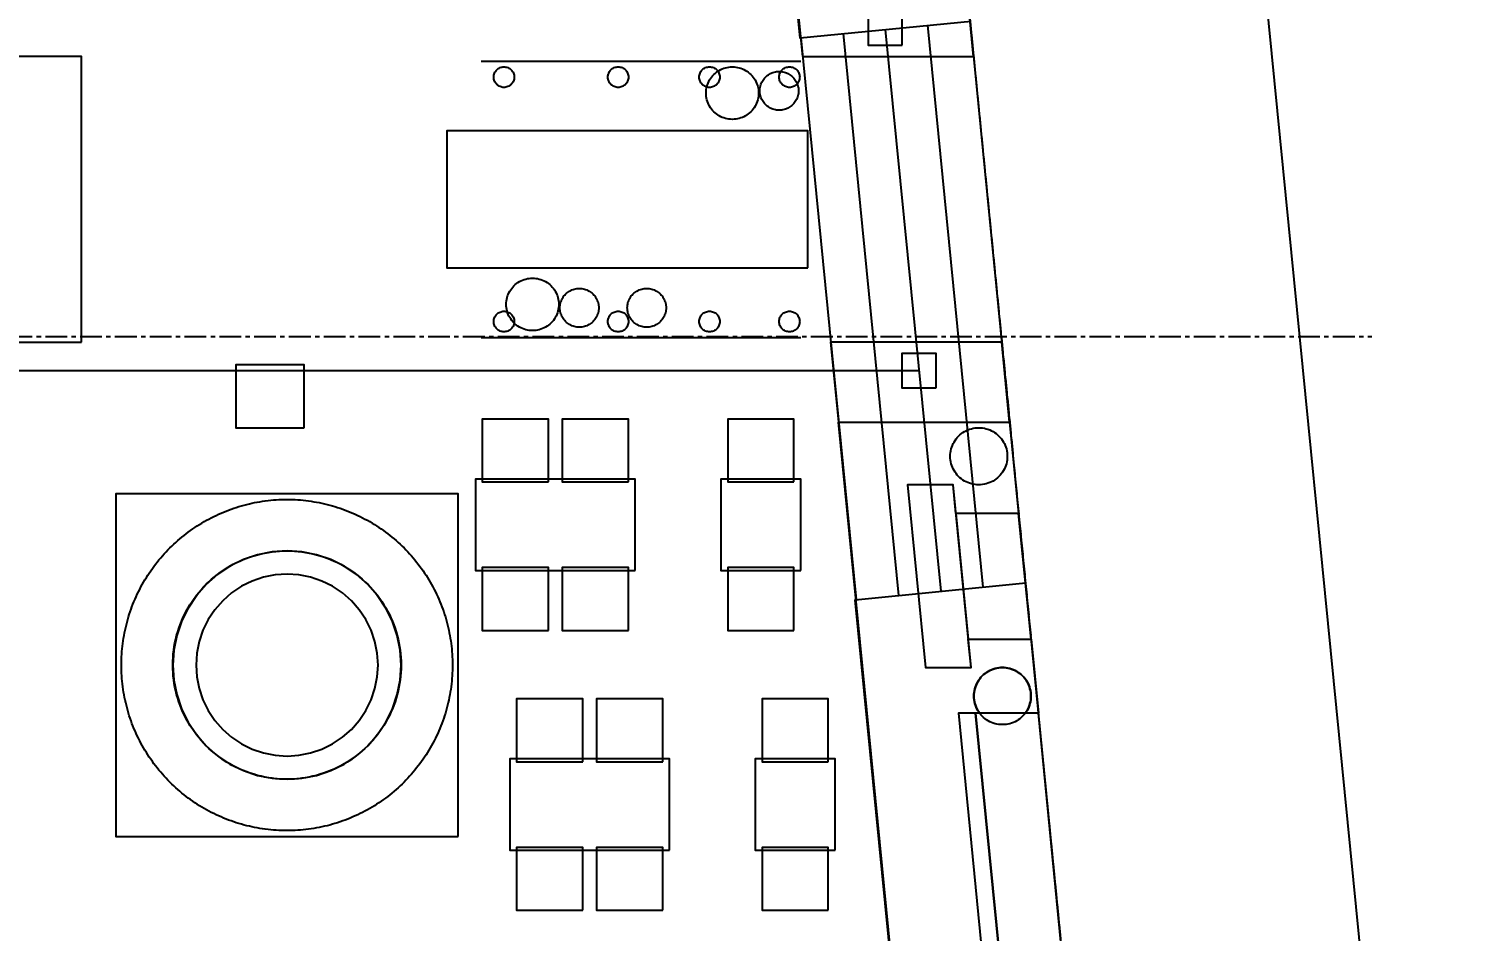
# Model space of a CAD drawing. Header units: millimetres. Extents: x -74219 to 26724, y -11313 to 45223.
# Drawn here: x 3738 to 16319, y 10391 to 18294 of the extents above; entities that cross this region are included whole.
import ezdxf

# ---------------------------------------------------------------- set-up
doc = ezdxf.new("R2010")
doc.units = ezdxf.units.MM
doc.linetypes.add('CENTER', pattern=[5.08, 3.175, -0.635, 0.635, -0.635])
doc.linetypes.add('DASHDOT', pattern=[3.556, 2.54, -0.508, 0, -0.508])
for name, color, linetype in [('SMK-DIMS', 7, 'CONTINUOUS'), ('SMK-EXIST', 30, 'CONTINUOUS'), ('SMK-GRID', 8, 'CENTER'), ('SMK-LOT', 1, 'DASHDOT'), ('SMK-R12-DECO', 21, 'Continuous'), ('SMK-R12-FURN', 7, 'Continuous'), ('SMK-R12-PLANT', 3, 'Continuous'), ('SMK-R12-ROOF', 34, 'Continuous'), ('SMK-R12-SERV', 4, 'Continuous'), ('SMK-R12-STEPS', 8, 'Continuous'), ('SMK-R12-STREET', 6, 'Continuous'), ('SMK-R12-TREE', 3, 'Continuous'), ('SMK-STEPS', 30, 'CONTINUOUS'), ('SMK-ZONE', 3, 'CONTINUOUS')]:
    doc.layers.add(name, color=color, linetype=linetype)
doc.styles.add('OpenSansCondensed-Light', font='OpenSansCondensed-Light.ttf')
doc.dimstyles.new('SMK200', dxfattribs={"dimtxt": 450, "dimasz": 300, "dimexe": 200, "dimexo": 200, "dimgap": 100, "dimtad": 1, "dimdec": 0, "dimtsz": 250, "dimcen": 2.5, "dimazin": 3, "dimtfac": 1, "dimtmove": 0, "dimatfit": 3})

# ---------------------------------------------------------------- blocks, each defined once
blk = doc.blocks.new('_OBLIQUE')
at = {"color": 0, "linetype": 'BYBLOCK'}
blk.add_line((-0.5, -0.5), (0.5, 0.5), dxfattribs=at)
blk = doc.blocks.new('*D14')
for p, q in [((9855, 41985), (12443, 42240)), ((12244, 42220), (14035, 24052)), ((14255, 21813), (16046, 3644)), ((13658, 3409), (16245, 3664))]:
    blk.add_line(p, q)
at = {"layer": 'Defpoints'}
for p in [(12244, 42220), (9656, 41965), (13459, 3389)]:
    blk.add_point(p, dxfattribs=at)
at = {"layer": 'SMK-DIMS', "xscale": 500, "yscale": 500, "rotation": -84.37057896927848}
for p in [(12244, 42220), (16046, 3644)]:
    blk.add_blockref('_OBLIQUE', p, dxfattribs=at)
at = {"layer": 'SMK-DIMS', "insert": (14145, 22932), "char_height": 450, "attachment_point": 5, "rotation": 275.6294, "style": 'OpenSansCondensed-Light'}
blk.add_mtext('38763', dxfattribs=at)

msp = doc.modelspace()

# ---------------------------------------------------------------- linework, layer by layer
at = {"layer": 'SMK-EXIST'}
for points in [[(11991.6, 18357.5), (10494.1, 18209.8), (8708.1, 36317.6), (8685, 36527.8), (10199.9, 36470.3)], [(13576.5, 2170.8), (12110.4, 1814.2), (10975.2, 13293.1), (12471.5, 13441.4)]]:
    msp.add_lwpolyline(points, dxfattribs=at)
for points in [[(6999.8, 12721.5), (6991.3, 12852), (6965.8, 12980.3), (6923.7, 13104.2), (6865.9, 13221.5), (6793.2, 13330.3), (6706.9, 13428.6), (6608.6, 13514.9), (6499.8, 13587.5), (6382.5, 13645.4), (6258.7, 13687.4), (6130.4, 13713), (5999.8, 13721.5), (5869.3, 13713), (5741, 13687.4), (5617.2, 13645.4), (5499.8, 13587.5), (5391.1, 13514.9), (5292.7, 13428.6), (5206.5, 13330.3), (5133.8, 13221.5), (5076, 13104.2), (5033.9, 12980.3), (5008.4, 12852), (4999.8, 12721.5), (5008.4, 12591), (5033.9, 12462.7), (5076, 12338.8), (5133.8, 12221.5), (5206.5, 12112.7), (5292.7, 12014.4), (5391.1, 11928.2), (5499.8, 11855.5), (5617.2, 11797.6), (5741, 11755.6), (5869.3, 11730.1), (5999.8, 11721.5), (6130.4, 11730.1), (6258.7, 11755.6), (6382.5, 11797.6), (6499.8, 11855.5), (6608.6, 11928.2), (6706.9, 12014.4), (6793.2, 12112.7), (6865.9, 12221.5), (6923.7, 12338.8), (6965.8, 12462.7), (6991.3, 12591)], [(6796.6, 12721.5), (6789.8, 12825.5), (6769.5, 12927.7), (6736, 13026.4), (6689.9, 13119.9), (6632, 13206.6), (6563.2, 13284.9), (6484.9, 13353.6), (6398.2, 13411.5), (6304.7, 13457.6), (6206.1, 13491.1), (6103.8, 13511.5), (5999.8, 13518.3), (5895.8, 13511.5), (5793.6, 13491.1), (5694.9, 13457.6), (5601.4, 13411.5), (5514.8, 13353.6), (5436.4, 13284.9), (5367.7, 13206.6), (5309.8, 13119.9), (5263.7, 13026.4), (5230.2, 12927.7), (5209.9, 12825.5), (5203.1, 12721.5), (5209.9, 12617.5), (5230.2, 12515.3), (5263.7, 12416.6), (5309.8, 12323.1), (5367.7, 12236.5), (5436.4, 12158.1), (5514.8, 12089.4), (5601.4, 12031.5), (5694.9, 11985.4), (5793.6, 11951.9), (5895.8, 11931.5), (5999.8, 11924.7), (6103.8, 11931.5), (6206.1, 11951.9), (6304.7, 11985.4), (6398.2, 12031.5), (6484.9, 12089.4), (6563.2, 12158.1), (6632, 12236.5), (6689.9, 12323.1), (6736, 12416.6), (6769.5, 12515.3), (6789.8, 12617.5)]]:
    msp.add_lwpolyline(points, close=True, dxfattribs=at)
at = {"layer": 'SMK-GRID', "ltscale": 60}
msp.add_line((-14100, 15600), (15500, 15600), dxfattribs=at)
at = {"layer": 'SMK-LOT', "ltscale": 50}
msp.add_lwpolyline([(-74219, 45222.9), (9656.2, 41965.1), (14057.3, -2684.6), (118.1, -6151.6), (-2408.5, -1837), (-5432.8, -1692.1), (-9138.8, -3360.4)], dxfattribs=at)
at = {"layer": 'SMK-R12-DECO'}
for points in [[(7700, 18010), (10500, 18010)], [(7700, 15590), (10500, 15590)]]:
    msp.add_lwpolyline(points, dxfattribs=at)
for points in [[(7990, 17870), (7989.6, 17861.2), (7988.3, 17852.4), (7986.1, 17843.9), (7983.1, 17835.6), (7979.4, 17827.6), (7974.8, 17820), (7969.6, 17812.9), (7963.6, 17806.4), (7957.1, 17800.4), (7950, 17795.2), (7942.4, 17790.6), (7934.4, 17786.9), (7926.1, 17783.9), (7917.6, 17781.7), (7908.8, 17780.4), (7900, 17780), (7891.2, 17780.4), (7882.4, 17781.7), (7873.9, 17783.9), (7865.6, 17786.9), (7857.6, 17790.6), (7850, 17795.2), (7842.9, 17800.4), (7836.4, 17806.4), (7830.4, 17812.9), (7825.2, 17820), (7820.6, 17827.6), (7816.9, 17835.6), (7813.9, 17843.9), (7811.7, 17852.4), (7810.4, 17861.2), (7810, 17870), (7810.4, 17878.8), (7811.7, 17887.6), (7813.9, 17896.1), (7816.9, 17904.4), (7820.6, 17912.4), (7825.2, 17920), (7830.4, 17927.1), (7836.4, 17933.6), (7842.9, 17939.6), (7850, 17944.8), (7857.6, 17949.4), (7865.6, 17953.1), (7873.9, 17956.1), (7882.4, 17958.3), (7891.2, 17959.6), (7900, 17960), (7908.8, 17959.6), (7917.6, 17958.3), (7926.1, 17956.1), (7934.4, 17953.1), (7942.4, 17949.4), (7950, 17944.8), (7957.1, 17939.6), (7963.6, 17933.6), (7969.6, 17927.1), (7974.8, 17920), (7979.4, 17912.4), (7983.1, 17904.4), (7986.1, 17896.1), (7988.3, 17887.6), (7989.6, 17878.8)], [(8990, 17870), (8989.6, 17861.2), (8988.3, 17852.4), (8986.1, 17843.9), (8983.1, 17835.6), (8979.4, 17827.6), (8974.8, 17820), (8969.6, 17812.9), (8963.6, 17806.4), (8957.1, 17800.4), (8950, 17795.2), (8942.4, 17790.6), (8934.4, 17786.9), (8926.1, 17783.9), (8917.6, 17781.7), (8908.8, 17780.4), (8900, 17780), (8891.2, 17780.4), (8882.4, 17781.7), (8873.9, 17783.9), (8865.6, 17786.9), (8857.6, 17790.6), (8850, 17795.2), (8842.9, 17800.4), (8836.4, 17806.4), (8830.4, 17812.9), (8825.2, 17820), (8820.6, 17827.6), (8816.9, 17835.6), (8813.9, 17843.9), (8811.7, 17852.4), (8810.4, 17861.2), (8810, 17870), (8810.4, 17878.8), (8811.7, 17887.6), (8813.9, 17896.1), (8816.9, 17904.4), (8820.6, 17912.4), (8825.2, 17920), (8830.4, 17927.1), (8836.4, 17933.6), (8842.9, 17939.6), (8850, 17944.8), (8857.6, 17949.4), (8865.6, 17953.1), (8873.9, 17956.1), (8882.4, 17958.3), (8891.2, 17959.6), (8900, 17960), (8908.8, 17959.6), (8917.6, 17958.3), (8926.1, 17956.1), (8934.4, 17953.1), (8942.4, 17949.4), (8950, 17944.8), (8957.1, 17939.6), (8963.6, 17933.6), (8969.6, 17927.1), (8974.8, 17920), (8979.4, 17912.4), (8983.1, 17904.4), (8986.1, 17896.1), (8988.3, 17887.6), (8989.6, 17878.8)], [(9790, 17870), (9789.6, 17861.2), (9788.3, 17852.4), (9786.1, 17843.9), (9783.1, 17835.6), (9779.4, 17827.6), (9774.8, 17820), (9769.6, 17812.9), (9763.6, 17806.4), (9757.1, 17800.4), (9750, 17795.2), (9742.4, 17790.6), (9734.4, 17786.9), (9726.1, 17783.9), (9717.6, 17781.7), (9708.8, 17780.4), (9700, 17780), (9691.2, 17780.4), (9682.4, 17781.7), (9673.9, 17783.9), (9665.6, 17786.9), (9657.6, 17790.6), (9650, 17795.2), (9642.9, 17800.4), (9636.4, 17806.4), (9630.4, 17812.9), (9625.2, 17820), (9620.6, 17827.6), (9616.9, 17835.6), (9613.9, 17843.9), (9611.7, 17852.4), (9610.4, 17861.2), (9610, 17870), (9610.4, 17878.8), (9611.7, 17887.6), (9613.9, 17896.1), (9616.9, 17904.4), (9620.6, 17912.4), (9625.2, 17920), (9630.4, 17927.1), (9636.4, 17933.6), (9642.9, 17939.6), (9650, 17944.8), (9657.6, 17949.4), (9665.6, 17953.1), (9673.9, 17956.1), (9682.4, 17958.3), (9691.2, 17959.6), (9700, 17960), (9708.8, 17959.6), (9717.6, 17958.3), (9726.1, 17956.1), (9734.4, 17953.1), (9742.4, 17949.4), (9750, 17944.8), (9757.1, 17939.6), (9763.6, 17933.6), (9769.6, 17927.1), (9774.8, 17920), (9779.4, 17912.4), (9783.1, 17904.4), (9786.1, 17896.1), (9788.3, 17887.6), (9789.6, 17878.8)], [(10130, 17730), (10129.5, 17715), (10128, 17700), (10125.6, 17685.1), (10122.2, 17670.5), (10117.8, 17656.1), (10112.5, 17642), (10106.3, 17628.3), (10099.2, 17615), (10091.2, 17602.2), (10082.5, 17590), (10072.9, 17578.4), (10062.6, 17567.4), (10051.6, 17557.1), (10040, 17547.5), (10027.8, 17538.8), (10015, 17530.8), (10001.7, 17523.7), (9988, 17517.5), (9973.9, 17512.2), (9959.5, 17507.8), (9944.9, 17504.4), (9930, 17502), (9915, 17500.5), (9900, 17500), (9885, 17500.5), (9870, 17502), (9855.1, 17504.4), (9840.5, 17507.8), (9826.1, 17512.2), (9812, 17517.5), (9798.3, 17523.7), (9785, 17530.8), (9772.2, 17538.8), (9760, 17547.5), (9748.4, 17557.1), (9737.4, 17567.4), (9727.1, 17578.4), (9717.5, 17590), (9708.8, 17602.2), (9700.8, 17615), (9693.7, 17628.3), (9687.5, 17642), (9682.2, 17656.1), (9677.8, 17670.5), (9674.4, 17685.1), (9672, 17700), (9670.5, 17715), (9670, 17730), (9670.5, 17745), (9672, 17760), (9674.4, 17774.9), (9677.8, 17789.5), (9682.2, 17803.9), (9687.5, 17818), (9693.7, 17831.7), (9700.8, 17845), (9708.8, 17857.8), (9717.5, 17870), (9727.1, 17881.6), (9737.4, 17892.6), (9748.4, 17902.9), (9760, 17912.5), (9772.2, 17921.2), (9785, 17929.2), (9798.3, 17936.3), (9812, 17942.5), (9826.1, 17947.8), (9840.5, 17952.2), (9855.1, 17955.6), (9870, 17958), (9885, 17959.5), (9900, 17960), (9915, 17959.5), (9930, 17958), (9944.9, 17955.6), (9959.5, 17952.2), (9973.9, 17947.8), (9988, 17942.5), (10001.7, 17936.3), (10015, 17929.2), (10027.8, 17921.2), (10040, 17912.5), (10051.6, 17902.9), (10062.6, 17892.6), (10072.9, 17881.6), (10082.5, 17870), (10091.2, 17857.8), (10099.2, 17845), (10106.3, 17831.7), (10112.5, 17818), (10117.8, 17803.9), (10122.2, 17789.5), (10125.6, 17774.9), (10128, 17760), (10129.5, 17745)], [(10480, 17750), (10479.6, 17738.9), (10478.5, 17727.8), (10476.7, 17716.8), (10474.2, 17706), (10471, 17695.4), (10467.1, 17684.9), (10462.5, 17674.8), (10457.2, 17665), (10451.3, 17655.6), (10444.9, 17646.5), (10437.8, 17637.9), (10430.2, 17629.8), (10422.1, 17622.2), (10413.5, 17615.1), (10404.4, 17608.7), (10395, 17602.8), (10385.2, 17597.5), (10375.1, 17592.9), (10364.6, 17589), (10354, 17585.8), (10343.2, 17583.3), (10332.2, 17581.5), (10321.1, 17580.4), (10310, 17580), (10298.9, 17580.4), (10287.8, 17581.5), (10276.8, 17583.3), (10266, 17585.8), (10255.4, 17589), (10244.9, 17592.9), (10234.8, 17597.5), (10225, 17602.8), (10215.6, 17608.7), (10206.5, 17615.1), (10197.9, 17622.2), (10189.8, 17629.8), (10182.2, 17637.9), (10175.1, 17646.5), (10168.7, 17655.6), (10162.8, 17665), (10157.5, 17674.8), (10152.9, 17684.9), (10149, 17695.4), (10145.8, 17706), (10143.3, 17716.8), (10141.5, 17727.8), (10140.4, 17738.9), (10140, 17750), (10140.4, 17761.1), (10141.5, 17772.2), (10143.3, 17783.2), (10145.8, 17794), (10149, 17804.6), (10152.9, 17815.1), (10157.5, 17825.2), (10162.8, 17835), (10168.7, 17844.4), (10175.1, 17853.5), (10182.2, 17862.1), (10189.8, 17870.2), (10197.9, 17877.8), (10206.5, 17884.9), (10215.6, 17891.3), (10225, 17897.2), (10234.8, 17902.5), (10244.9, 17907.1), (10255.4, 17911), (10266, 17914.2), (10276.8, 17916.7), (10287.8, 17918.5), (10298.9, 17919.6), (10310, 17920), (10321.1, 17919.6), (10332.2, 17918.5), (10343.2, 17916.7), (10354, 17914.2), (10364.6, 17911), (10375.1, 17907.1), (10385.2, 17902.5), (10395, 17897.2), (10404.4, 17891.3), (10413.5, 17884.9), (10422.1, 17877.8), (10430.2, 17870.2), (10437.8, 17862.1), (10444.9, 17853.5), (10451.3, 17844.4), (10457.2, 17835), (10462.5, 17825.2), (10467.1, 17815.1), (10471, 17804.6), (10474.2, 17794), (10476.7, 17783.2), (10478.5, 17772.2), (10479.6, 17761.1)], [(10490, 17870), (10489.6, 17861.2), (10488.3, 17852.4), (10486.1, 17843.9), (10483.1, 17835.6), (10479.4, 17827.6), (10474.8, 17820), (10469.6, 17812.9), (10463.6, 17806.4), (10457.1, 17800.4), (10450, 17795.2), (10442.4, 17790.6), (10434.4, 17786.9), (10426.1, 17783.9), (10417.6, 17781.7), (10408.8, 17780.4), (10400, 17780), (10391.2, 17780.4), (10382.4, 17781.7), (10373.9, 17783.9), (10365.6, 17786.9), (10357.6, 17790.6), (10350, 17795.2), (10342.9, 17800.4), (10336.4, 17806.4), (10330.4, 17812.9), (10325.2, 17820), (10320.6, 17827.6), (10316.9, 17835.6), (10313.9, 17843.9), (10311.7, 17852.4), (10310.4, 17861.2), (10310, 17870), (10310.4, 17878.8), (10311.7, 17887.6), (10313.9, 17896.1), (10316.9, 17904.4), (10320.6, 17912.4), (10325.2, 17920), (10330.4, 17927.1), (10336.4, 17933.6), (10342.9, 17939.6), (10350, 17944.8), (10357.6, 17949.4), (10365.6, 17953.1), (10373.9, 17956.1), (10382.4, 17958.3), (10391.2, 17959.6), (10400, 17960), (10408.8, 17959.6), (10417.6, 17958.3), (10426.1, 17956.1), (10434.4, 17953.1), (10442.4, 17949.4), (10450, 17944.8), (10457.1, 17939.6), (10463.6, 17933.6), (10469.6, 17927.1), (10474.8, 17920), (10479.4, 17912.4), (10483.1, 17904.4), (10486.1, 17896.1), (10488.3, 17887.6), (10489.6, 17878.8)], [(10560, 16200), (10560, 17400), (7400, 17400), (7400, 16200)], [(8380, 15880), (8379.5, 15865), (8378, 15850), (8375.6, 15835.1), (8372.2, 15820.5), (8367.8, 15806.1), (8362.5, 15792), (8356.3, 15778.3), (8349.2, 15765), (8341.2, 15752.2), (8332.5, 15740), (8322.9, 15728.4), (8312.6, 15717.4), (8301.6, 15707.1), (8290, 15697.5), (8277.8, 15688.8), (8265, 15680.8), (8251.7, 15673.7), (8238, 15667.5), (8223.9, 15662.2), (8209.5, 15657.8), (8194.9, 15654.4), (8180, 15652), (8165, 15650.5), (8150, 15650), (8135, 15650.5), (8120, 15652), (8105.1, 15654.4), (8090.5, 15657.8), (8076.1, 15662.2), (8062, 15667.5), (8048.3, 15673.7), (8035, 15680.8), (8022.2, 15688.8), (8010, 15697.5), (7998.4, 15707.1), (7987.4, 15717.4), (7977.1, 15728.4), (7967.5, 15740), (7958.8, 15752.2), (7950.8, 15765), (7943.7, 15778.3), (7937.5, 15792), (7932.2, 15806.1), (7927.8, 15820.5), (7924.4, 15835.1), (7922, 15850), (7920.5, 15865), (7920, 15880), (7920.5, 15895), (7922, 15910), (7924.4, 15924.9), (7927.8, 15939.5), (7932.2, 15953.9), (7937.5, 15968), (7943.7, 15981.7), (7950.8, 15995), (7958.8, 16007.8), (7967.5, 16020), (7977.1, 16031.6), (7987.4, 16042.6), (7998.4, 16052.9), (8010, 16062.5), (8022.2, 16071.2), (8035, 16079.2), (8048.3, 16086.3), (8062, 16092.5), (8076.1, 16097.8), (8090.5, 16102.2), (8105.1, 16105.6), (8120, 16108), (8135, 16109.5), (8150, 16110), (8165, 16109.5), (8180, 16108), (8194.9, 16105.6), (8209.5, 16102.2), (8223.9, 16097.8), (8238, 16092.5), (8251.7, 16086.3), (8265, 16079.2), (8277.8, 16071.2), (8290, 16062.5), (8301.6, 16052.9), (8312.6, 16042.6), (8322.9, 16031.6), (8332.5, 16020), (8341.2, 16007.8), (8349.2, 15995), (8356.3, 15981.7), (8362.5, 15968), (8367.8, 15953.9), (8372.2, 15939.5), (8375.6, 15924.9), (8378, 15910), (8379.5, 15895)], [(8730, 15850), (8729.6, 15838.9), (8728.5, 15827.8), (8726.7, 15816.8), (8724.2, 15806), (8721, 15795.4), (8717.1, 15784.9), (8712.5, 15774.8), (8707.2, 15765), (8701.3, 15755.6), (8694.9, 15746.5), (8687.8, 15737.9), (8680.2, 15729.8), (8672.1, 15722.2), (8663.5, 15715.1), (8654.4, 15708.7), (8645, 15702.8), (8635.2, 15697.5), (8625.1, 15692.9), (8614.6, 15689), (8604, 15685.8), (8593.2, 15683.3), (8582.2, 15681.5), (8571.1, 15680.4), (8560, 15680), (8548.9, 15680.4), (8537.8, 15681.5), (8526.8, 15683.3), (8516, 15685.8), (8505.4, 15689), (8494.9, 15692.9), (8484.8, 15697.5), (8475, 15702.8), (8465.6, 15708.7), (8456.5, 15715.1), (8447.9, 15722.2), (8439.8, 15729.8), (8432.2, 15737.9), (8425.1, 15746.5), (8418.7, 15755.6), (8412.8, 15765), (8407.5, 15774.8), (8402.9, 15784.9), (8399, 15795.4), (8395.8, 15806), (8393.3, 15816.8), (8391.5, 15827.8), (8390.4, 15838.9), (8390, 15850), (8390.4, 15861.1), (8391.5, 15872.2), (8393.3, 15883.2), (8395.8, 15894), (8399, 15904.6), (8402.9, 15915.1), (8407.5, 15925.2), (8412.8, 15935), (8418.7, 15944.4), (8425.1, 15953.5), (8432.2, 15962.1), (8439.8, 15970.2), (8447.9, 15977.8), (8456.5, 15984.9), (8465.6, 15991.3), (8475, 15997.2), (8484.8, 16002.5), (8494.9, 16007.1), (8505.4, 16011), (8516, 16014.2), (8526.8, 16016.7), (8537.8, 16018.5), (8548.9, 16019.6), (8560, 16020), (8571.1, 16019.6), (8582.2, 16018.5), (8593.2, 16016.7), (8604, 16014.2), (8614.6, 16011), (8625.1, 16007.1), (8635.2, 16002.5), (8645, 15997.2), (8654.4, 15991.3), (8663.5, 15984.9), (8672.1, 15977.8), (8680.2, 15970.2), (8687.8, 15962.1), (8694.9, 15953.5), (8701.3, 15944.4), (8707.2, 15935), (8712.5, 15925.2), (8717.1, 15915.1), (8721, 15904.6), (8724.2, 15894), (8726.7, 15883.2), (8728.5, 15872.2), (8729.6, 15861.1)], [(9320, 15850), (9319.6, 15838.9), (9318.5, 15827.8), (9316.7, 15816.8), (9314.2, 15806), (9311, 15795.4), (9307.1, 15784.9), (9302.5, 15774.8), (9297.2, 15765), (9291.3, 15755.6), (9284.9, 15746.5), (9277.8, 15737.9), (9270.2, 15729.8), (9262.1, 15722.2), (9253.5, 15715.1), (9244.4, 15708.7), (9235, 15702.8), (9225.2, 15697.5), (9215.1, 15692.9), (9204.6, 15689), (9194, 15685.8), (9183.2, 15683.3), (9172.2, 15681.5), (9161.1, 15680.4), (9150, 15680), (9138.9, 15680.4), (9127.8, 15681.5), (9116.8, 15683.3), (9106, 15685.8), (9095.4, 15689), (9084.9, 15692.9), (9074.8, 15697.5), (9065, 15702.8), (9055.6, 15708.7), (9046.5, 15715.1), (9037.9, 15722.2), (9029.8, 15729.8), (9022.2, 15737.9), (9015.1, 15746.5), (9008.7, 15755.6), (9002.8, 15765), (8997.5, 15774.8), (8992.9, 15784.9), (8989, 15795.4), (8985.8, 15806), (8983.3, 15816.8), (8981.5, 15827.8), (8980.4, 15838.9), (8980, 15850), (8980.4, 15861.1), (8981.5, 15872.2), (8983.3, 15883.2), (8985.8, 15894), (8989, 15904.6), (8992.9, 15915.1), (8997.5, 15925.2), (9002.8, 15935), (9008.7, 15944.4), (9015.1, 15953.5), (9022.2, 15962.1), (9029.8, 15970.2), (9037.9, 15977.8), (9046.5, 15984.9), (9055.6, 15991.3), (9065, 15997.2), (9074.8, 16002.5), (9084.9, 16007.1), (9095.4, 16011), (9106, 16014.2), (9116.8, 16016.7), (9127.8, 16018.5), (9138.9, 16019.6), (9150, 16020), (9161.1, 16019.6), (9172.2, 16018.5), (9183.2, 16016.7), (9194, 16014.2), (9204.6, 16011), (9215.1, 16007.1), (9225.2, 16002.5), (9235, 15997.2), (9244.4, 15991.3), (9253.5, 15984.9), (9262.1, 15977.8), (9270.2, 15970.2), (9277.8, 15962.1), (9284.9, 15953.5), (9291.3, 15944.4), (9297.2, 15935), (9302.5, 15925.2), (9307.1, 15915.1), (9311, 15904.6), (9314.2, 15894), (9316.7, 15883.2), (9318.5, 15872.2), (9319.6, 15861.1)], [(7990, 15730), (7989.6, 15721.2), (7988.3, 15712.4), (7986.1, 15703.9), (7983.1, 15695.6), (7979.4, 15687.6), (7974.8, 15680), (7969.6, 15672.9), (7963.6, 15666.4), (7957.1, 15660.4), (7950, 15655.2), (7942.4, 15650.6), (7934.4, 15646.9), (7926.1, 15643.9), (7917.6, 15641.7), (7908.8, 15640.4), (7900, 15640), (7891.2, 15640.4), (7882.4, 15641.7), (7873.9, 15643.9), (7865.6, 15646.9), (7857.6, 15650.6), (7850, 15655.2), (7842.9, 15660.4), (7836.4, 15666.4), (7830.4, 15672.9), (7825.2, 15680), (7820.6, 15687.6), (7816.9, 15695.6), (7813.9, 15703.9), (7811.7, 15712.4), (7810.4, 15721.2), (7810, 15730), (7810.4, 15738.8), (7811.7, 15747.6), (7813.9, 15756.1), (7816.9, 15764.4), (7820.6, 15772.4), (7825.2, 15780), (7830.4, 15787.1), (7836.4, 15793.6), (7842.9, 15799.6), (7850, 15804.8), (7857.6, 15809.4), (7865.6, 15813.1), (7873.9, 15816.1), (7882.4, 15818.3), (7891.2, 15819.6), (7900, 15820), (7908.8, 15819.6), (7917.6, 15818.3), (7926.1, 15816.1), (7934.4, 15813.1), (7942.4, 15809.4), (7950, 15804.8), (7957.1, 15799.6), (7963.6, 15793.6), (7969.6, 15787.1), (7974.8, 15780), (7979.4, 15772.4), (7983.1, 15764.4), (7986.1, 15756.1), (7988.3, 15747.6), (7989.6, 15738.8)], [(8990, 15730), (8989.6, 15721.2), (8988.3, 15712.4), (8986.1, 15703.9), (8983.1, 15695.6), (8979.4, 15687.6), (8974.8, 15680), (8969.6, 15672.9), (8963.6, 15666.4), (8957.1, 15660.4), (8950, 15655.2), (8942.4, 15650.6), (8934.4, 15646.9), (8926.1, 15643.9), (8917.6, 15641.7), (8908.8, 15640.4), (8900, 15640), (8891.2, 15640.4), (8882.4, 15641.7), (8873.9, 15643.9), (8865.6, 15646.9), (8857.6, 15650.6), (8850, 15655.2), (8842.9, 15660.4), (8836.4, 15666.4), (8830.4, 15672.9), (8825.2, 15680), (8820.6, 15687.6), (8816.9, 15695.6), (8813.9, 15703.9), (8811.7, 15712.4), (8810.4, 15721.2), (8810, 15730), (8810.4, 15738.8), (8811.7, 15747.6), (8813.9, 15756.1), (8816.9, 15764.4), (8820.6, 15772.4), (8825.2, 15780), (8830.4, 15787.1), (8836.4, 15793.6), (8842.9, 15799.6), (8850, 15804.8), (8857.6, 15809.4), (8865.6, 15813.1), (8873.9, 15816.1), (8882.4, 15818.3), (8891.2, 15819.6), (8900, 15820), (8908.8, 15819.6), (8917.6, 15818.3), (8926.1, 15816.1), (8934.4, 15813.1), (8942.4, 15809.4), (8950, 15804.8), (8957.1, 15799.6), (8963.6, 15793.6), (8969.6, 15787.1), (8974.8, 15780), (8979.4, 15772.4), (8983.1, 15764.4), (8986.1, 15756.1), (8988.3, 15747.6), (8989.6, 15738.8)], [(9790, 15730), (9789.6, 15721.2), (9788.3, 15712.4), (9786.1, 15703.9), (9783.1, 15695.6), (9779.4, 15687.6), (9774.8, 15680), (9769.6, 15672.9), (9763.6, 15666.4), (9757.1, 15660.4), (9750, 15655.2), (9742.4, 15650.6), (9734.4, 15646.9), (9726.1, 15643.9), (9717.6, 15641.7), (9708.8, 15640.4), (9700, 15640), (9691.2, 15640.4), (9682.4, 15641.7), (9673.9, 15643.9), (9665.6, 15646.9), (9657.6, 15650.6), (9650, 15655.2), (9642.9, 15660.4), (9636.4, 15666.4), (9630.4, 15672.9), (9625.2, 15680), (9620.6, 15687.6), (9616.9, 15695.6), (9613.9, 15703.9), (9611.7, 15712.4), (9610.4, 15721.2), (9610, 15730), (9610.4, 15738.8), (9611.7, 15747.6), (9613.9, 15756.1), (9616.9, 15764.4), (9620.6, 15772.4), (9625.2, 15780), (9630.4, 15787.1), (9636.4, 15793.6), (9642.9, 15799.6), (9650, 15804.8), (9657.6, 15809.4), (9665.6, 15813.1), (9673.9, 15816.1), (9682.4, 15818.3), (9691.2, 15819.6), (9700, 15820), (9708.8, 15819.6), (9717.6, 15818.3), (9726.1, 15816.1), (9734.4, 15813.1), (9742.4, 15809.4), (9750, 15804.8), (9757.1, 15799.6), (9763.6, 15793.6), (9769.6, 15787.1), (9774.8, 15780), (9779.4, 15772.4), (9783.1, 15764.4), (9786.1, 15756.1), (9788.3, 15747.6), (9789.6, 15738.8)], [(10490, 15730), (10489.6, 15721.2), (10488.3, 15712.4), (10486.1, 15703.9), (10483.1, 15695.6), (10479.4, 15687.6), (10474.8, 15680), (10469.6, 15672.9), (10463.6, 15666.4), (10457.1, 15660.4), (10450, 15655.2), (10442.4, 15650.6), (10434.4, 15646.9), (10426.1, 15643.9), (10417.6, 15641.7), (10408.8, 15640.4), (10400, 15640), (10391.2, 15640.4), (10382.4, 15641.7), (10373.9, 15643.9), (10365.6, 15646.9), (10357.6, 15650.6), (10350, 15655.2), (10342.9, 15660.4), (10336.4, 15666.4), (10330.4, 15672.9), (10325.2, 15680), (10320.6, 15687.6), (10316.9, 15695.6), (10313.9, 15703.9), (10311.7, 15712.4), (10310.4, 15721.2), (10310, 15730), (10310.4, 15738.8), (10311.7, 15747.6), (10313.9, 15756.1), (10316.9, 15764.4), (10320.6, 15772.4), (10325.2, 15780), (10330.4, 15787.1), (10336.4, 15793.6), (10342.9, 15799.6), (10350, 15804.8), (10357.6, 15809.4), (10365.6, 15813.1), (10373.9, 15816.1), (10382.4, 15818.3), (10391.2, 15819.6), (10400, 15820), (10408.8, 15819.6), (10417.6, 15818.3), (10426.1, 15816.1), (10434.4, 15813.1), (10442.4, 15809.4), (10450, 15804.8), (10457.1, 15799.6), (10463.6, 15793.6), (10469.6, 15787.1), (10474.8, 15780), (10479.4, 15772.4), (10483.1, 15764.4), (10486.1, 15756.1), (10488.3, 15747.6), (10489.6, 15738.8)]]:
    msp.add_lwpolyline(points, close=True, dxfattribs=at)
at = {"layer": 'SMK-R12-FURN'}
for points in [[(8290, 14325), (8290, 14875), (7710, 14875), (7710, 14325)], [(8990, 14325), (8990, 14875), (8410, 14875), (8410, 14325)], [(10440, 14325), (10440, 14875), (9860, 14875), (9860, 14325)], [(9050, 13550), (9050, 14350), (7650, 14350), (7650, 13550)], [(10500, 13550), (10500, 14350), (9800, 14350), (9800, 13550)], [(8290, 13025), (8290, 13575), (7710, 13575), (7710, 13025)], [(8990, 13025), (8990, 13575), (8410, 13575), (8410, 13025)], [(10440, 13025), (10440, 13575), (9860, 13575), (9860, 13025)], [(8590, 11875), (8590, 12425), (8010, 12425), (8010, 11875)], [(9290, 11875), (9290, 12425), (8710, 12425), (8710, 11875)], [(10740, 11875), (10740, 12425), (10160, 12425), (10160, 11875)], [(9350, 11100), (9350, 11900), (7950, 11900), (7950, 11100)], [(10800, 11100), (10800, 11900), (10100, 11900), (10100, 11100)], [(8590, 10575), (8590, 11125), (8010, 11125), (8010, 10575)], [(9290, 10575), (9290, 11125), (8710, 11125), (8710, 10575)], [(10740, 10575), (10740, 11125), (10160, 11125), (10160, 10575)]]:
    msp.add_lwpolyline(points, close=True, dxfattribs=at)
at = {"layer": 'SMK-R12-PLANT'}
msp.add_lwpolyline([(11994.5, 3025), (10828.9, 14850), (12328.9, 14850), (12407.8, 14050), (11857.8, 14050), (11833.1, 14300), (11433.1, 14300), (11590.8, 12700), (11990.8, 12700), (11966.2, 12950), (12516.2, 12950), (12580.3, 12300), (12465.4, 12300), (12473.4, 12311.1), (12482, 12325), (12489.7, 12339.4), (12496.5, 12354.3), (12502.2, 12369.6), (12507, 12385.3), (12510.7, 12401.2), (12513.3, 12417.4), (12514.9, 12433.6), (12515.5, 12450), (12514.9, 12466.4), (12513.3, 12482.6), (12510.7, 12498.8), (12507, 12514.7), (12502.2, 12530.4), (12496.5, 12545.7), (12489.7, 12560.6), (12482, 12575), (12473.4, 12588.9), (12463.8, 12602.2), (12453.4, 12614.8), (12442.3, 12626.8), (12430.3, 12638), (12417.7, 12648.3), (12404.4, 12657.9), (12390.5, 12666.5), (12376.1, 12674.2), (12361.2, 12681), (12345.8, 12686.7), (12330.2, 12691.5), (12314.3, 12695.2), (12298.1, 12697.9), (12281.8, 12699.5), (12265.5, 12700), (12249.1, 12699.5), (12232.9, 12697.9), (12216.7, 12695.2), (12200.8, 12691.5), (12185.1, 12686.7), (12169.8, 12681), (12154.9, 12674.2), (12140.5, 12666.5), (12126.6, 12657.9), (12113.3, 12648.3), (12100.6, 12638), (12088.7, 12626.8), (12077.5, 12614.8), (12067.1, 12602.2), (12057.6, 12588.9), (12049, 12575), (12041.3, 12560.6), (12034.5, 12545.7), (12028.8, 12530.4), (12024, 12514.7), (12020.3, 12498.8), (12017.6, 12482.6), (12016, 12466.4), (12015.5, 12450), (12016, 12433.6), (12017.6, 12417.4), (12020.3, 12401.2), (12024, 12385.3), (12028.8, 12369.6), (12034.5, 12354.3), (12041.3, 12339.4), (12049, 12325), (12057.6, 12311.1), (12065.6, 12300), (12030.3, 12300), (11880.3, 12300), (12092.2, 10150)], dxfattribs=at)
at = {"layer": 'SMK-R12-ROOF'}
msp.add_line((0, 15300), (11534.6, 15300), dxfattribs=at)
for points in [[(11388.9, 18150), (11388.9, 18450), (11088.9, 18450), (11088.9, 18150)], [(11684.6, 15150), (11684.6, 15450), (11384.6, 15450), (11384.6, 15150)], [(7499, 11222), (7499, 14222), (4499, 14222), (4499, 11222)]]:
    msp.add_lwpolyline(points, close=True, dxfattribs=at)
at = {"layer": 'SMK-R12-SERV'}
msp.add_lwpolyline([(6150, 14800), (6150, 15350), (5550, 15350), (5550, 14800)], close=True, dxfattribs=at)
at = {"layer": 'SMK-R12-STEPS'}
msp.add_lwpolyline([(4200, 15550), (4200, 18050), (3300, 18050), (3300, 15550)], close=True, dxfattribs=at)
at = {"layer": 'SMK-R12-STREET'}
for points in [[(10513.5, 18050), (12013.5, 18050), (11944.5, 18750), (10444.5, 18750)], [(10828.9, 14850), (12328.9, 14850), (12259.9, 15550), (10759.9, 15550)], [(12308.5, 14550), (12308, 14533.6), (12306.3, 14517.4), (12303.7, 14501.2), (12300, 14485.3), (12295.2, 14469.6), (12289.5, 14454.3), (12282.7, 14439.4), (12275, 14425), (12266.4, 14411.1), (12256.8, 14397.8), (12246.4, 14385.2), (12235.3, 14373.2), (12223.3, 14362), (12210.7, 14351.7), (12197.4, 14342.1), (12183.5, 14333.5), (12169.1, 14325.8), (12154.2, 14319), (12138.8, 14313.3), (12123.2, 14308.5), (12107.3, 14304.8), (12091.1, 14302.1), (12074.8, 14300.5), (12058.5, 14300), (12042.1, 14300.5), (12025.9, 14302.1), (12009.7, 14304.8), (11993.8, 14308.5), (11978.1, 14313.3), (11962.8, 14319), (11947.9, 14325.8), (11933.5, 14333.5), (11919.6, 14342.1), (11906.3, 14351.7), (11893.7, 14362), (11881.7, 14373.2), (11870.5, 14385.2), (11860.1, 14397.8), (11850.6, 14411.1), (11842, 14425), (11834.3, 14439.4), (11827.5, 14454.3), (11821.8, 14469.6), (11817, 14485.3), (11813.3, 14501.2), (11810.6, 14517.4), (11809, 14533.6), (11808.5, 14550), (11809, 14566.4), (11810.6, 14582.6), (11813.3, 14598.8), (11817, 14614.7), (11821.8, 14630.4), (11827.5, 14645.7), (11834.3, 14660.6), (11842, 14675), (11850.6, 14688.9), (11860.1, 14702.2), (11870.5, 14714.8), (11881.7, 14726.8), (11893.7, 14738), (11906.3, 14748.3), (11919.6, 14757.9), (11933.5, 14766.5), (11947.9, 14774.2), (11962.8, 14781), (11978.1, 14786.7), (11993.8, 14791.5), (12009.7, 14795.2), (12025.9, 14797.9), (12042.1, 14799.5), (12058.5, 14800), (12074.8, 14799.5), (12091.1, 14797.9), (12107.3, 14795.2), (12123.2, 14791.5), (12138.8, 14786.7), (12154.2, 14781), (12169.1, 14774.2), (12183.5, 14766.5), (12197.4, 14757.9), (12210.7, 14748.3), (12223.3, 14738), (12235.3, 14726.8), (12246.4, 14714.8), (12256.8, 14702.2), (12266.4, 14688.9), (12275, 14675), (12282.7, 14660.6), (12289.5, 14645.7), (12295.2, 14630.4), (12300, 14614.7), (12303.7, 14598.8), (12306.3, 14582.6), (12308, 14566.4)], [(11590.8, 12700), (11990.8, 12700), (11833.1, 14300), (11433.1, 14300)], [(11966.2, 12950), (12516.2, 12950), (12407.8, 14050), (11857.8, 14050)], [(12515.5, 12450), (12514.9, 12433.6), (12513.3, 12417.4), (12510.7, 12401.2), (12507, 12385.3), (12502.2, 12369.6), (12496.5, 12354.3), (12489.7, 12339.4), (12482, 12325), (12473.4, 12311.1), (12463.8, 12297.8), (12453.4, 12285.2), (12442.3, 12273.2), (12430.3, 12262), (12417.7, 12251.7), (12404.4, 12242.1), (12390.5, 12233.5), (12376.1, 12225.8), (12361.2, 12219), (12345.8, 12213.3), (12330.2, 12208.5), (12314.3, 12204.8), (12298.1, 12202.1), (12281.8, 12200.5), (12265.5, 12200), (12249.1, 12200.5), (12232.9, 12202.1), (12216.7, 12204.8), (12200.8, 12208.5), (12185.1, 12213.3), (12169.8, 12219), (12154.9, 12225.8), (12140.5, 12233.5), (12126.6, 12242.1), (12113.3, 12251.7), (12100.6, 12262), (12088.7, 12273.2), (12077.5, 12285.2), (12067.1, 12297.8), (12057.6, 12311.1), (12049, 12325), (12041.3, 12339.4), (12034.5, 12354.3), (12028.8, 12369.6), (12024, 12385.3), (12020.3, 12401.2), (12017.6, 12417.4), (12016, 12433.6), (12015.5, 12450), (12016, 12466.4), (12017.6, 12482.6), (12020.3, 12498.8), (12024, 12514.7), (12028.8, 12530.4), (12034.5, 12545.7), (12041.3, 12560.6), (12049, 12575), (12057.6, 12588.9), (12067.1, 12602.2), (12077.5, 12614.8), (12088.7, 12626.8), (12100.6, 12638), (12113.3, 12648.3), (12126.6, 12657.9), (12140.5, 12666.5), (12154.9, 12674.2), (12169.8, 12681), (12185.1, 12686.7), (12200.8, 12691.5), (12216.7, 12695.2), (12232.9, 12697.9), (12249.1, 12699.5), (12265.5, 12700), (12281.8, 12699.5), (12298.1, 12697.9), (12314.3, 12695.2), (12330.2, 12691.5), (12345.8, 12686.7), (12361.2, 12681), (12376.1, 12674.2), (12390.5, 12666.5), (12404.4, 12657.9), (12417.7, 12648.3), (12430.3, 12638), (12442.3, 12626.8), (12453.4, 12614.8), (12463.8, 12602.2), (12473.4, 12588.9), (12482, 12575), (12489.7, 12560.6), (12496.5, 12545.7), (12502.2, 12530.4), (12507, 12514.7), (12510.7, 12498.8), (12513.3, 12482.6), (12514.9, 12466.4)], [(12092.2, 10150), (12242.2, 10150), (12030.3, 12300), (11880.3, 12300)], [(12242.2, 10150), (12792.2, 10150), (12580.3, 12300), (12030.3, 12300)]]:
    msp.add_lwpolyline(points, close=True, dxfattribs=at)
at = {"layer": 'SMK-R12-TREE'}
for points in [[(7448.8, 12698.3), (7448.2, 12674.6), (7447.3, 12650.9), (7445.9, 12627.2), (7444.2, 12603.5), (7442, 12579.9), (7439.5, 12556.3), (7436.6, 12532.7), (7433.3, 12509.2), (7429.6, 12485.8), (7425.6, 12462.4), (7421.1, 12439.1), (7416.3, 12415.9), (7411.1, 12392.7), (7405.5, 12369.7), (7399.6, 12346.7), (7393.3, 12323.8), (7386.6, 12301.1), (7379.5, 12278.4), (7372, 12255.9), (7364.2, 12233.5), (7356.1, 12211.2), (7347.5, 12189.1), (7338.6, 12167.1), (7329.4, 12145.3), (7319.8, 12123.6), (7309.8, 12102), (7299.5, 12080.7), (7288.8, 12059.5), (7277.8, 12038.5), (7266.4, 12017.6), (7254.7, 11997), (7242.7, 11976.6), (7230.3, 11956.3), (7217.7, 11936.3), (7204.6, 11916.4), (7191.3, 11896.8), (7177.6, 11877.4), (7163.7, 11858.2), (7149.4, 11839.3), (7134.8, 11820.6), (7119.9, 11802.1), (7104.7, 11783.9), (7089.2, 11765.9), (7073.4, 11748.2), (7057.3, 11730.8), (7040.9, 11713.6), (7024.3, 11696.7), (7007.4, 11680.1), (6990.2, 11663.7), (6972.8, 11647.6), (6955.1, 11631.8), (6937.1, 11616.3), (6918.9, 11601.1), (6900.4, 11586.2), (6881.7, 11571.6), (6862.8, 11557.3), (6843.6, 11543.4), (6824.2, 11529.7), (6804.6, 11516.4), (6784.7, 11503.3), (6764.7, 11490.7), (6744.4, 11478.3), (6724, 11466.3), (6703.4, 11454.6), (6682.5, 11443.2), (6661.5, 11432.2), (6640.3, 11421.5), (6619, 11411.2), (6597.4, 11401.2), (6575.7, 11391.6), (6553.9, 11382.4), (6531.9, 11373.5), (6509.8, 11364.9), (6487.5, 11356.8), (6465.1, 11349), (6442.6, 11341.5), (6419.9, 11334.4), (6397.2, 11327.7), (6374.3, 11321.4), (6351.3, 11315.5), (6328.3, 11309.9), (6305.1, 11304.7), (6281.9, 11299.9), (6258.6, 11295.4), (6235.2, 11291.4), (6211.8, 11287.7), (6188.3, 11284.4), (6164.7, 11281.5), (6141.1, 11279), (6117.5, 11276.8), (6093.8, 11275.1), (6070.1, 11273.7), (6046.4, 11272.8), (6022.7, 11272.2), (5999, 11272), (5975.3, 11272.2), (5951.6, 11272.8), (5927.9, 11273.7), (5904.2, 11275.1), (5880.5, 11276.8), (5856.9, 11279), (5833.3, 11281.5), (5809.7, 11284.4), (5786.2, 11287.7), (5762.8, 11291.4), (5739.4, 11295.4), (5716.1, 11299.9), (5692.9, 11304.7), (5669.7, 11309.9), (5646.7, 11315.5), (5623.7, 11321.4), (5600.8, 11327.7), (5578.1, 11334.4), (5555.4, 11341.5), (5532.9, 11349), (5510.5, 11356.8), (5488.2, 11364.9), (5466.1, 11373.5), (5444.1, 11382.4), (5422.3, 11391.6), (5400.6, 11401.2), (5379, 11411.2), (5357.7, 11421.5), (5336.5, 11432.2), (5315.5, 11443.2), (5294.6, 11454.6), (5274, 11466.3), (5253.6, 11478.3), (5233.3, 11490.7), (5213.3, 11503.3), (5193.4, 11516.4), (5173.8, 11529.7), (5154.4, 11543.4), (5135.2, 11557.3), (5116.3, 11571.6), (5097.6, 11586.2), (5079.1, 11601.1), (5060.9, 11616.3), (5042.9, 11631.8), (5025.2, 11647.6), (5007.8, 11663.7), (4990.6, 11680.1), (4973.7, 11696.7), (4957.1, 11713.6), (4940.7, 11730.8), (4924.6, 11748.2), (4908.8, 11765.9), (4893.3, 11783.9), (4878.1, 11802.1), (4863.2, 11820.6), (4848.6, 11839.3), (4834.3, 11858.2), (4820.4, 11877.4), (4806.7, 11896.8), (4793.4, 11916.4), (4780.3, 11936.3), (4767.7, 11956.3), (4755.3, 11976.6), (4743.3, 11997), (4731.6, 12017.6), (4720.2, 12038.5), (4709.2, 12059.5), (4698.5, 12080.7), (4688.2, 12102), (4678.2, 12123.6), (4668.6, 12145.3), (4659.4, 12167.1), (4650.5, 12189.1), (4641.9, 12211.2), (4633.8, 12233.5), (4626, 12255.9), (4618.5, 12278.4), (4611.4, 12301.1), (4604.7, 12323.8), (4598.4, 12346.7), (4592.5, 12369.7), (4586.9, 12392.7), (4581.7, 12415.9), (4576.9, 12439.1), (4572.4, 12462.4), (4568.4, 12485.8), (4564.7, 12509.2), (4561.4, 12532.7), (4558.5, 12556.3), (4556, 12579.9), (4553.8, 12603.5), (4552.1, 12627.2), (4550.7, 12650.9), (4549.8, 12674.6), (4549.2, 12698.3), (4549, 12722), (4549.2, 12745.7), (4549.8, 12769.4), (4550.7, 12793.1), (4552.1, 12816.8), (4553.8, 12840.5), (4556, 12864.1), (4558.5, 12887.7), (4561.4, 12911.3), (4564.7, 12934.8), (4568.4, 12958.2), (4572.4, 12981.6), (4576.9, 13004.9), (4581.7, 13028.1), (4586.9, 13051.3), (4592.5, 13074.3), (4598.4, 13097.3), (4604.7, 13120.2), (4611.4, 13142.9), (4618.5, 13165.6), (4626, 13188.1), (4633.8, 13210.5), (4641.9, 13232.8), (4650.5, 13254.9), (4659.4, 13276.9), (4668.6, 13298.7), (4678.2, 13320.4), (4688.2, 13342), (4698.5, 13363.3), (4709.2, 13384.5), (4720.2, 13405.5), (4731.6, 13426.4), (4743.3, 13447), (4755.3, 13467.4), (4767.7, 13487.7), (4780.3, 13507.7), (4793.4, 13527.6), (4806.7, 13547.2), (4820.4, 13566.6), (4834.3, 13585.8), (4848.6, 13604.7), (4863.2, 13623.4), (4878.1, 13641.9), (4893.3, 13660.1), (4908.8, 13678.1), (4924.6, 13695.8), (4940.7, 13713.2), (4957.1, 13730.4), (4973.7, 13747.3), (4990.6, 13763.9), (5007.8, 13780.3), (5025.2, 13796.4), (5042.9, 13812.2), (5060.9, 13827.7), (5079.1, 13842.9), (5097.6, 13857.8), (5116.3, 13872.4), (5135.2, 13886.7), (5154.4, 13900.6), (5173.8, 13914.3), (5193.4, 13927.6), (5213.3, 13940.7), (5233.3, 13953.3), (5253.6, 13965.7), (5274, 13977.7), (5294.6, 13989.4), (5315.5, 14000.8), (5336.5, 14011.8), (5357.7, 14022.5), (5379, 14032.8), (5400.6, 14042.8), (5422.3, 14052.4), (5444.1, 14061.6), (5466.1, 14070.5), (5488.2, 14079.1), (5510.5, 14087.2), (5532.9, 14095), (5555.4, 14102.5), (5578.1, 14109.6), (5600.8, 14116.3), (5623.7, 14122.6), (5646.7, 14128.5), (5669.7, 14134.1), (5692.9, 14139.3), (5716.1, 14144.1), (5739.4, 14148.6), (5762.8, 14152.6), (5786.2, 14156.3), (5809.7, 14159.6), (5833.3, 14162.5), (5856.9, 14165), (5880.5, 14167.2), (5904.2, 14168.9), (5927.9, 14170.3), (5951.6, 14171.2), (5975.3, 14171.8), (5999, 14172), (6022.7, 14171.8), (6046.4, 14171.2), (6070.1, 14170.3), (6093.8, 14168.9), (6117.5, 14167.2), (6141.1, 14165), (6164.7, 14162.5), (6188.3, 14159.6), (6211.8, 14156.3), (6235.2, 14152.6), (6258.6, 14148.6), (6281.9, 14144.1), (6305.1, 14139.3), (6328.3, 14134.1), (6351.3, 14128.5), (6374.3, 14122.6), (6397.2, 14116.3), (6419.9, 14109.6), (6442.6, 14102.5), (6465.1, 14095), (6487.5, 14087.2), (6509.8, 14079.1), (6531.9, 14070.5), (6553.9, 14061.6), (6575.7, 14052.4), (6597.4, 14042.8), (6619, 14032.8), (6640.3, 14022.5), (6661.5, 14011.8), (6682.5, 14000.8), (6703.4, 13989.4), (6724, 13977.7), (6744.4, 13965.7), (6764.7, 13953.3), (6784.7, 13940.7), (6804.6, 13927.6), (6824.2, 13914.3), (6843.6, 13900.6), (6862.8, 13886.7), (6881.7, 13872.4), (6900.4, 13857.8), (6918.9, 13842.9), (6937.1, 13827.7), (6955.1, 13812.2), (6972.8, 13796.4), (6990.2, 13780.3), (7007.4, 13763.9), (7024.3, 13747.3), (7040.9, 13730.4), (7057.3, 13713.2), (7073.4, 13695.8), (7089.2, 13678.1), (7104.7, 13660.1), (7119.9, 13641.9), (7134.8, 13623.4), (7149.4, 13604.7), (7163.7, 13585.8), (7177.6, 13566.6), (7191.3, 13547.2), (7204.6, 13527.6), (7217.7, 13507.7), (7230.3, 13487.7), (7242.7, 13467.4), (7254.7, 13447), (7266.4, 13426.4), (7277.8, 13405.5), (7288.8, 13384.5), (7299.5, 13363.3), (7309.8, 13342), (7319.8, 13320.4), (7329.4, 13298.7), (7338.6, 13276.9), (7347.5, 13254.9), (7356.1, 13232.8), (7364.2, 13210.5), (7372, 13188.1), (7379.5, 13165.6), (7386.6, 13142.9), (7393.3, 13120.2), (7399.6, 13097.3), (7405.5, 13074.3), (7411.1, 13051.3), (7416.3, 13028.1), (7421.1, 13004.9), (7425.6, 12981.6), (7429.6, 12958.2), (7433.3, 12934.8), (7436.6, 12911.3), (7439.5, 12887.7), (7442, 12864.1), (7444.2, 12840.5), (7445.9, 12816.8), (7447.3, 12793.1), (7448.2, 12769.4), (7448.8, 12745.7), (7449, 12722)], [(6999, 12722), (6998.5, 12689.3), (6996.9, 12656.6), (6994.2, 12624), (6990.4, 12591.5), (6985.6, 12559.1), (6979.8, 12526.9), (6972.9, 12494.9), (6964.9, 12463.2), (6955.9, 12431.7), (6945.9, 12400.6), (6934.9, 12369.7), (6922.9, 12339.3), (6909.9, 12309.3), (6895.9, 12279.7), (6880.9, 12250.6), (6865, 12222), (6848.2, 12193.9), (6830.5, 12166.4), (6811.8, 12139.5), (6792.4, 12113.2), (6772, 12087.6), (6750.8, 12062.7), (6728.9, 12038.4), (6706.1, 12014.9), (6682.6, 11992.1), (6658.3, 11970.2), (6633.4, 11949), (6607.8, 11928.6), (6581.5, 11909.2), (6554.6, 11890.5), (6527.1, 11872.8), (6499, 11856), (6470.4, 11840.1), (6441.3, 11825.1), (6411.7, 11811.1), (6381.7, 11798.1), (6351.3, 11786.1), (6320.4, 11775.1), (6289.3, 11765.1), (6257.8, 11756.1), (6226.1, 11748.1), (6194.1, 11741.2), (6161.9, 11735.4), (6129.5, 11730.6), (6097, 11726.8), (6064.4, 11724.1), (6031.7, 11722.5), (5999, 11722), (5966.3, 11722.5), (5933.6, 11724.1), (5901, 11726.8), (5868.5, 11730.6), (5836.1, 11735.4), (5803.9, 11741.2), (5771.9, 11748.1), (5740.2, 11756.1), (5708.7, 11765.1), (5677.6, 11775.1), (5646.7, 11786.1), (5616.3, 11798.1), (5586.3, 11811.1), (5556.7, 11825.1), (5527.6, 11840.1), (5499, 11856), (5470.9, 11872.8), (5443.4, 11890.5), (5416.5, 11909.2), (5390.2, 11928.6), (5364.6, 11949), (5339.7, 11970.2), (5315.4, 11992.1), (5291.9, 12014.9), (5269.1, 12038.4), (5247.2, 12062.7), (5226, 12087.6), (5205.6, 12113.2), (5186.2, 12139.5), (5167.5, 12166.4), (5149.8, 12193.9), (5133, 12222), (5117.1, 12250.6), (5102.1, 12279.7), (5088.1, 12309.3), (5075.1, 12339.3), (5063.1, 12369.7), (5052.1, 12400.6), (5042.1, 12431.7), (5033.1, 12463.2), (5025.1, 12494.9), (5018.2, 12526.9), (5012.4, 12559.1), (5007.6, 12591.5), (5003.8, 12624), (5001.1, 12656.6), (4999.5, 12689.3), (4999, 12722), (4999.5, 12754.7), (5001.1, 12787.4), (5003.8, 12820), (5007.6, 12852.5), (5012.4, 12884.9), (5018.2, 12917.1), (5025.1, 12949.1), (5033.1, 12980.8), (5042.1, 13012.3), (5052.1, 13043.4), (5063.1, 13074.3), (5075.1, 13104.7), (5088.1, 13134.7), (5102.1, 13164.3), (5117.1, 13193.4), (5133, 13222), (5149.8, 13250.1), (5167.5, 13277.6), (5186.2, 13304.5), (5205.6, 13330.8), (5226, 13356.4), (5247.2, 13381.3), (5269.1, 13405.6), (5291.9, 13429.1), (5315.4, 13451.9), (5339.7, 13473.8), (5364.6, 13495), (5390.2, 13515.4), (5416.5, 13534.8), (5443.4, 13553.5), (5470.9, 13571.2), (5499, 13588), (5527.6, 13603.9), (5556.7, 13618.9), (5586.3, 13632.9), (5616.3, 13645.9), (5646.7, 13657.9), (5677.6, 13668.9), (5708.7, 13678.9), (5740.2, 13687.9), (5771.9, 13695.9), (5803.9, 13702.8), (5836.1, 13708.6), (5868.5, 13713.4), (5901, 13717.2), (5933.6, 13719.9), (5966.3, 13721.5), (5999, 13722), (6031.7, 13721.5), (6064.4, 13719.9), (6097, 13717.2), (6129.5, 13713.4), (6161.9, 13708.6), (6194.1, 13702.8), (6226.1, 13695.9), (6257.8, 13687.9), (6289.3, 13678.9), (6320.4, 13668.9), (6351.3, 13657.9), (6381.7, 13645.9), (6411.7, 13632.9), (6441.3, 13618.9), (6470.4, 13603.9), (6499, 13588), (6527.1, 13571.2), (6554.6, 13553.5), (6581.5, 13534.8), (6607.8, 13515.4), (6633.4, 13495), (6658.3, 13473.8), (6682.6, 13451.9), (6706.1, 13429.1), (6728.9, 13405.6), (6750.8, 13381.3), (6772, 13356.4), (6792.4, 13330.8), (6811.8, 13304.5), (6830.5, 13277.6), (6848.2, 13250.1), (6865, 13222), (6880.9, 13193.4), (6895.9, 13164.3), (6909.9, 13134.7), (6922.9, 13104.7), (6934.9, 13074.3), (6945.9, 13043.4), (6955.9, 13012.3), (6964.9, 12980.8), (6972.9, 12949.1), (6979.8, 12917.1), (6985.6, 12884.9), (6990.4, 12852.5), (6994.2, 12820), (6996.9, 12787.4), (6998.5, 12754.7)]]:
    msp.add_lwpolyline(points, close=True, dxfattribs=at)
at = {"layer": 'SMK-STEPS'}
for points in [[(11357.9, 13331.3), (10872.2, 18250.8)], [(11727.6, 13367.8), (11242, 18287.3)], [(12097.4, 13404.3), (11611.7, 18323.8)], [(10988.1, 13294.8), (10502.4, 18214.2)]]:
    msp.add_lwpolyline(points, dxfattribs=at)
at = {"layer": 'SMK-ZONE'}
msp.add_lwpolyline([(0, 42340.2), (9656.2, 41965.1), (13458.6, 3389.2), (-167.5, 0), (-7250, 0), (-7250, 4100), (0, 4100)], close=True, dxfattribs=at)

# ---------------------------------------------------------------- dimensions: what is measured, and where the dimension line sits
at = {"layer": 'SMK-DIMS'}
dim = msp.add_linear_dim(base=(12243.7, 42220.1), p1=(9656.2, 41965.1), p2=(13458.6, 3389.2), angle=275.62942, dimstyle='SMK200', dxfattribs=at)
dim.commit()
dim.dimension.update_dxf_attribs({"geometry": '*D14', "text_midpoint": (14144.9, 22932.2)})

doc.saveas('drawing.dxf')
